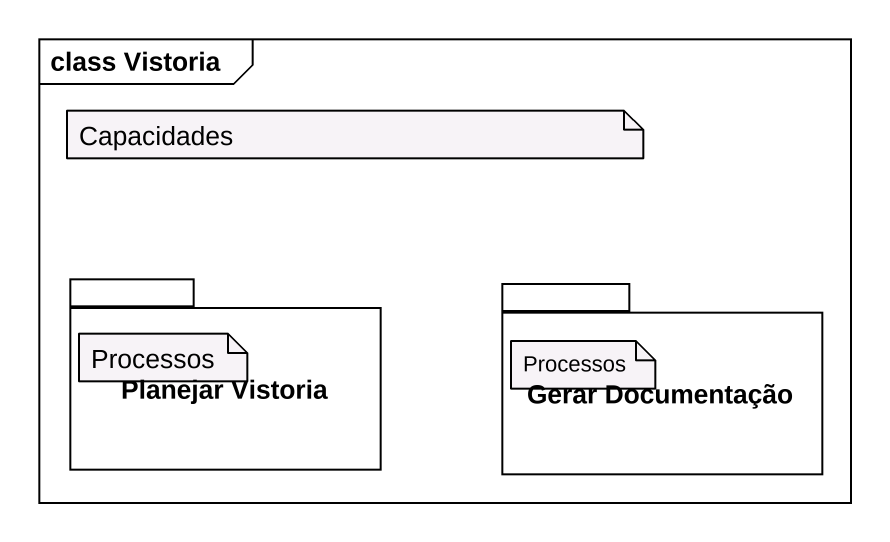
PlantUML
@startuml
mainframe class Vistoria
package "Planejar Vistoria" as Planejar_Vistoria {
}
package "Gerar Documentação" as Gerar_Documentação {
}
note as N1
  Capacidades
end note
note as N2
  Processos
end note
note as N3
  Processos
end note
@enduml
